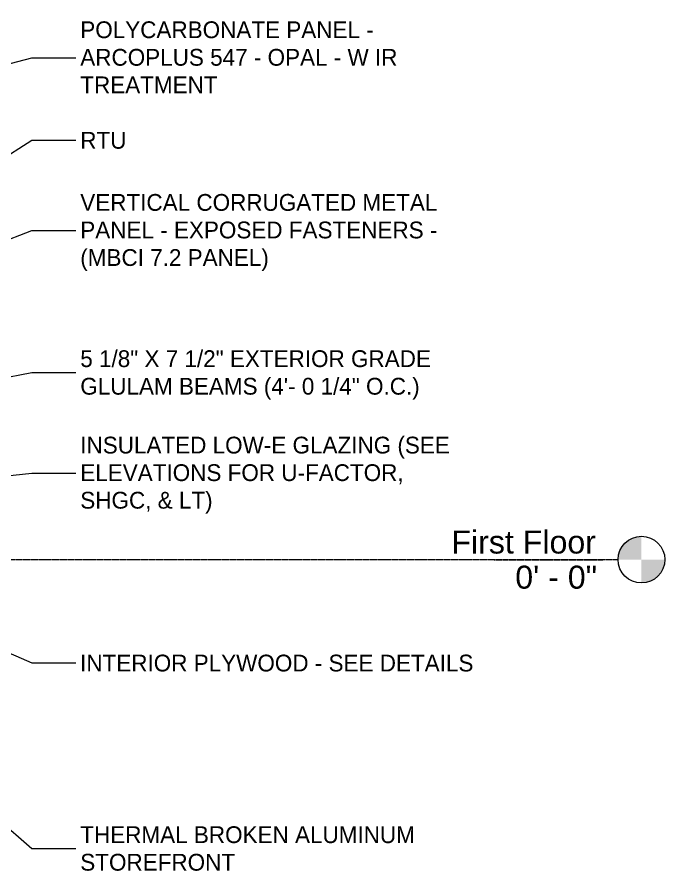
# Model space of a CAD drawing. Header units: inches. Extents: x -23565 to -43, y -324 to 853.
# Drawn here: x -10549 to -9884, y -324 to 557 of the extents above; entities that cross this region are included whole.
import ezdxf

# ---------------------------------------------------------------- set-up
doc = ezdxf.new("R2010")
doc.units = ezdxf.units.IN
doc.header["$MEASUREMENT"] = 0
doc.linetypes.add('Grid Line 1_2_', pattern=[0.875, 0.5, -0.125, 0.125, -0.125])
doc.layers.add('A-ANNO-IDEN', color=131, linetype='Continuous', lineweight=9)
doc.layers.add('A-FLOR-LEVL', color=51, linetype='Continuous', lineweight=9)
doc.styles.add('Arial', font='arial.ttf', dxfattribs={"height": 23.60479})
doc.styles.add('Century Gothic', font='GOTHIC.TTF', dxfattribs={"height": 17.245342})

# ---------------------------------------------------------------- blocks, each defined once
blk = doc.blocks.new('Level - Level Head - Circle-15001-Building Section - North_South looking East _ Lounge')
at = {"layer": 'A-FLOR-LEVL'}
h = blk.add_hatch(color=256, dxfattribs=at)
edge = h.paths.add_edge_path(flags=0)
edge.add_line((23689.53, 0), (23665.53, 0))
edge.add_arc((23689.53, 0), 24, 90, 180, ccw=False)
edge.add_line((23689.53, 24), (23689.53, 0))
h = blk.add_hatch(color=256, dxfattribs=at)
edge = h.paths.add_edge_path(flags=0)
edge.add_line((23689.53, -24), (23689.53, 0))
edge.add_line((23689.53, 0), (23713.53, 0))
edge.add_arc((23689.53, 0), 24, 270, 360, ccw=False)
blk.add_circle((23689.53, 0), 24, dxfattribs=at)

msp = doc.modelspace()

# ---------------------------------------------------------------- linework, layer by layer
at = {"layer": 'A-ANNO-IDEN', "color": 153}
for p, q in [((-11302.45985, 315.84803), (-10533.58034, 514.95525)), ((-10533.58034, 514.95525), (-10483.89267, 514.95525)), ((-10876.19097, 210.87566), (-10533.58034, 430.63085)), ((-10533.58034, 430.63085), (-10483.89267, 430.63085)), ((-10835.61354, 221.20163), (-10533.58034, 337.72829)), ((-10533.58034, 337.72829), (-10483.89267, 337.72829)), ((-10765.88064, 148.4825), (-10533.58034, 191.91138)), ((-10533.58034, 191.91138), (-10483.89267, 191.91138)), ((-10836.23854, 55.95858), (-10533.58034, 88.63417)), ((-10533.58034, 88.63417), (-10483.89267, 88.63417)), ((-10932.40217, 68.17251), (-10533.76784, -105.93838)), ((-10882.17897, 8.81596), (-10533.58034, -296.67803)), ((-10533.76784, -105.93838), (-10484.08017, -105.93838)), ((-10533.58034, -296.67803), (-10483.89267, -296.67803))]:
    msp.add_line(p, q, dxfattribs=at)

# ---------------------------------------------------------------- block references
at = {"layer": 'A-FLOR-LEVL'}
msp.add_blockref('Level - Level Head - Circle-15001-Building Section - North_South looking East _ Lounge', (-33597.50916, 0), dxfattribs=at)

# ---------------------------------------------------------------- texts
at = {"layer": 'A-FLOR-LEVL', "insert": (-9954.6805, 29.83731), "char_height": 23.6047904, "width": 176.256, "attachment_point": 3, "line_spacing_factor": 0.938532, "style": 'Arial', "bg_fill": 3, "box_fill_scale": 1.25, "bg_fill_color": 0, "bg_fill_transparency": 0}
msp.add_mtext('First Floor', dxfattribs=at)

# ---------------------------------------------------------------- next in the draw order: texts
at = {"layer": 'A-ANNO-IDEN', "attachment_point": 1, "line_spacing_factor": 0.984117, "style": 'Century Gothic', "bg_fill": 3, "box_fill_scale": 1.25, "bg_fill_color": 0, "bg_fill_transparency": 0}
for s, insert, char_height, width in [('POLYCARBONATE PANEL -\\PARCOPLUS 547 - OPAL - W IR\\PTREATMENT', (-10483.89267, 552.48631), 17.2453416, 387.936), ('RTU', (-10483.89267, 439.01905), 17.245342, 47.52), ('VERTICAL CORRUGATED METAL\\PPANEL - EXPOSED FASTENERS -\\P(MBCI 7.2 PANEL)', (-10483.89267, 375.25935), 17.2453416, 425.736), ('5 1/8" X 7 1/2" EXTERIOR GRADE\\PGLULAM BEAMS (4\'- 0 1/4" O.C.)', (-10483.89267, 214.87101), 17.2453416, 430.704), ('INSULATED LOW-E GLAZING (SEE\\PELEVATIONS FOR U-FACTOR,\\PSHGC, & LT)', (-10483.89267, 126.16523), 17.2453416, 433.944), ('INTERIOR PLYWOOD - SEE DETAILS', (-10484.08017, -97.55018), 17.2453416, 452.52), ('THERMAL BROKEN ALUMINUM\\PSTOREFRONT', (-10483.89267, -273.7184), 17.2453416, 402.192)]:
    msp.add_mtext(s, dxfattribs=dict(at, insert=insert, char_height=char_height, width=width))
at = {"layer": 'A-FLOR-LEVL', "insert": (-9953.50456, -6.22526), "char_height": 23.60479, "width": 99.936, "attachment_point": 3, "line_spacing_factor": 0.938532, "style": 'Arial', "bg_fill": 3, "box_fill_scale": 1.25, "bg_fill_color": 0, "bg_fill_transparency": 0}
msp.add_mtext('0\' - 0"', dxfattribs=at)

# ---------------------------------------------------------------- next in the draw order: linework, layer by layer
at = {"layer": 'A-FLOR-LEVL', "linetype": 'Grid Line 1_2_'}
msp.add_line((-13235.90833, 0), (-9931.9801, 0), dxfattribs=at)

doc.saveas('drawing.dxf')
